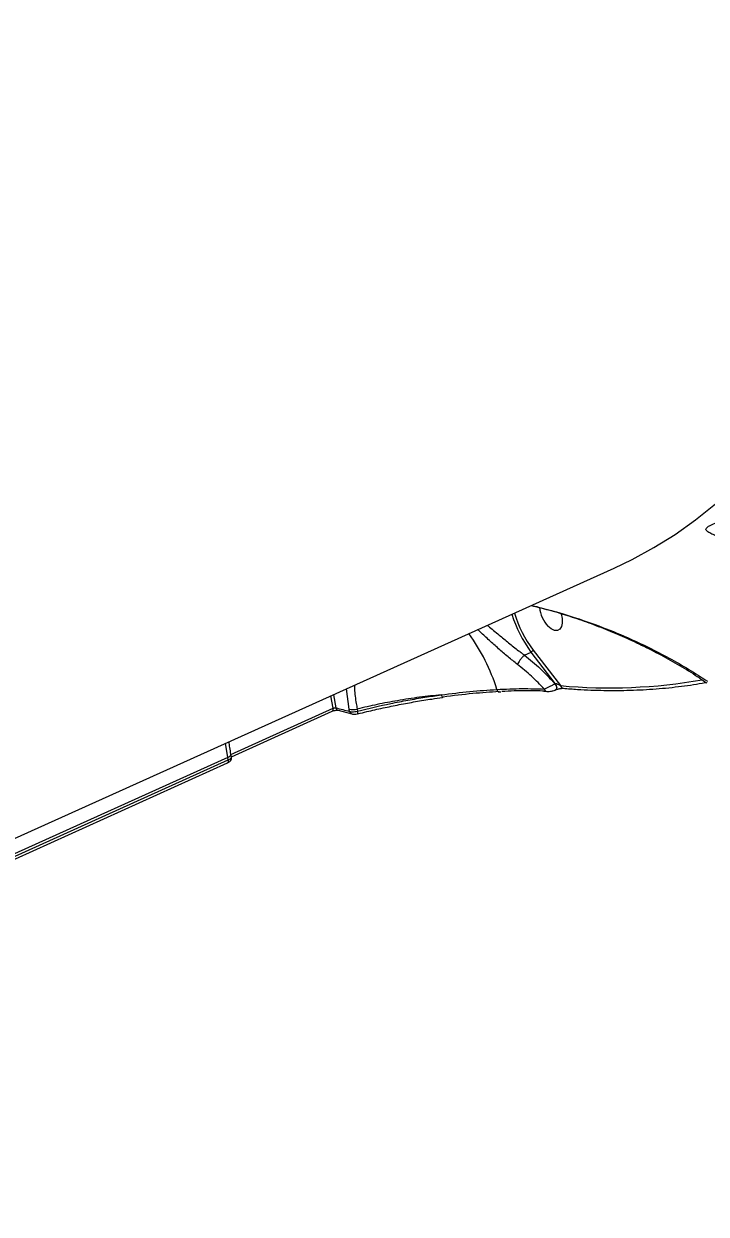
# Model space of a CAD drawing. Header units: millimetres. Extents: x -8422 to 28150, y -6982 to 5510.
# Drawn here: x 21714.2 to 21879.9, y 917.9 to 1206.7 of the extents above; entities that cross this region are included whole.
import ezdxf

# ---------------------------------------------------------------- set-up
doc = ezdxf.new("R2010")
doc.units = ezdxf.units.MM
for name, color, linetype in [('DIKOM_ОБЪЕКТ', 7, 'Continuous'), ('DIKOM_РАЗМЕР_ЗОНА', 7, 'Continuous'), ('DIKOM_РАЗМЕР_ОБЪЕКТА', 7, 'Continuous')]:
    doc.layers.add(name, color=color, linetype=linetype)
doc.styles.add('style1', font='arial.ttf', dxfattribs={"width": 0.8})
doc.dimstyles.new('1-50', dxfattribs={"dimtxt": 300, "dimasz": 200, "dimexe": 100, "dimexo": 0, "dimgap": 100, "dimtad": 1, "dimdec": 0, "dimtxsty": 'style1', "dimcen": 0, "dimclrd": 7, "dimclre": 7, "dimadec": 1, "dimazin": 2, "dimtfac": 1, "dimtdec": 0, "dimtmove": 1, "dimatfit": 3, "dimfxl": 0, "dimlwd": 25, "dimlwe": 18, "dimarcsym": 0})

# ---------------------------------------------------------------- blocks, each defined once
blk = doc.blocks.new('*D15')
at = {"layer": 'Defpoints', "color": 0, "transparency": 16777216}
for p in [(19380.28, 3651.45), (27070.13, 3651.45), (15204.41, -3115.19)]:
    blk.add_point(p, dxfattribs=at)
at = {"layer": 'DIKOM_РАЗМЕР_ОБЪЕКТА', "color": 7, "lineweight": 18, "transparency": 16777216}
for p, q in [((19380.28, 3651.45), (27170.13, 3651.45)), ((15204.41, -3115.19), (27170.13, -3115.19))]:
    blk.add_line(p, q, dxfattribs=at)
at = {"layer": 'DIKOM_РАЗМЕР_ОБЪЕКТА', "color": 7, "lineweight": 25, "transparency": 16777216}
blk.add_line((27070.13, -2915.19), (27070.13, 3451.45), dxfattribs=at)
at = {"layer": 'DIKOM_РАЗМЕР_ОБЪЕКТА', "color": 7, "transparency": 16777216}
for points in [[(27036.8, 3451.45), (27103.47, 3451.45), (27070.13, 3651.45)], [(27036.8, -2915.19), (27103.47, -2915.19), (27070.13, -3115.19)]]:
    blk.add_solid(points, dxfattribs=at)
at = {"layer": 'DIKOM_РАЗМЕР_ОБЪЕКТА', "color": 0, "transparency": 16777216, "insert": (26816.96, -135.25), "char_height": 300, "attachment_point": 5, "rotation": 90, "style": 'style1'}
blk.add_mtext('6750', dxfattribs=at)
blk = doc.blocks.new('*D16')
at = {"layer": 'Defpoints', "color": 0, "transparency": 16777216}
for p in [(12490, 1387.95), (23986.61, 1004.03), (12490, -5796.5)]:
    blk.add_point(p, dxfattribs=at)
at = {"layer": 'DIKOM_РАЗМЕР_ОБЪЕКТА', "color": 7, "lineweight": 18, "transparency": 16777216}
for p, q in [((12490, 1387.95), (12490, -5896.5)), ((23986.61, 1004.03), (23986.61, -5896.5))]:
    blk.add_line(p, q, dxfattribs=at)
at = {"layer": 'DIKOM_РАЗМЕР_ОБЪЕКТА', "color": 7, "lineweight": 25, "transparency": 16777216}
blk.add_line((23786.61, -5796.5), (12690, -5796.5), dxfattribs=at)
at = {"layer": 'DIKOM_РАЗМЕР_ОБЪЕКТА', "color": 7, "transparency": 16777216}
for points in [[(12690, -5763.17), (12690, -5829.83), (12490, -5796.5)], [(23786.61, -5763.17), (23786.61, -5829.83), (23986.61, -5796.5)]]:
    blk.add_solid(points, dxfattribs=at)
at = {"layer": 'DIKOM_РАЗМЕР_ОБЪЕКТА', "color": 0, "transparency": 16777216, "insert": (18238.3, -5543.33), "char_height": 300, "attachment_point": 5, "style": 'style1'}
blk.add_mtext('11500', dxfattribs=at)
blk = doc.blocks.new('*D14')
at = {"layer": 'Defpoints', "color": 0, "transparency": 16777216}
for p in [(20684.73, 5148.63), (28049.7, 5148.63), (14575.76, -5055.5)]:
    blk.add_point(p, dxfattribs=at)
at = {"layer": 'DIKOM_РАЗМЕР_ЗОНА', "color": 7, "lineweight": 18, "transparency": 16777216}
for p, q in [((20684.73, 5148.63), (28149.7, 5148.63)), ((14575.76, -5055.5), (28149.7, -5055.5))]:
    blk.add_line(p, q, dxfattribs=at)
at = {"layer": 'DIKOM_РАЗМЕР_ЗОНА', "color": 7, "lineweight": 25, "transparency": 16777216}
blk.add_line((28049.7, -4855.5), (28049.7, 4948.63), dxfattribs=at)
at = {"layer": 'DIKOM_РАЗМЕР_ЗОНА', "color": 7, "transparency": 16777216}
for points in [[(28016.36, 4948.63), (28083.03, 4948.63), (28049.7, 5148.63)], [(28016.36, -4855.5), (28083.03, -4855.5), (28049.7, -5055.5)]]:
    blk.add_solid(points, dxfattribs=at)
at = {"layer": 'DIKOM_РАЗМЕР_ЗОНА', "color": 0, "transparency": 16777216, "insert": (27796.52, -63.59), "char_height": 300, "attachment_point": 5, "rotation": 90, "style": 'style1'}
blk.add_mtext('10200', dxfattribs=at)
blk = doc.blocks.new('*D13')
at = {"layer": 'Defpoints', "color": 0, "transparency": 16777216}
for p in [(10490, 1785.06), (25983.09, 460.53), (10490, -6882.5)]:
    blk.add_point(p, dxfattribs=at)
at = {"layer": 'DIKOM_РАЗМЕР_ЗОНА', "color": 7, "lineweight": 18, "transparency": 16777216}
for p, q in [((10490, 1785.06), (10490, -6982.5)), ((25983.09, 460.53), (25983.09, -6982.5))]:
    blk.add_line(p, q, dxfattribs=at)
at = {"layer": 'DIKOM_РАЗМЕР_ЗОНА', "color": 7, "lineweight": 25, "transparency": 16777216}
blk.add_line((25783.09, -6882.5), (10690, -6882.5), dxfattribs=at)
at = {"layer": 'DIKOM_РАЗМЕР_ЗОНА', "color": 7, "transparency": 16777216}
for points in [[(10690, -6849.17), (10690, -6915.83), (10490, -6882.5)], [(25783.09, -6849.17), (25783.09, -6915.83), (25983.09, -6882.5)]]:
    blk.add_solid(points, dxfattribs=at)
at = {"layer": 'DIKOM_РАЗМЕР_ЗОНА', "color": 0, "transparency": 16777216, "insert": (18236.55, -6629.33), "char_height": 300, "attachment_point": 5, "style": 'style1'}
blk.add_mtext('15500', dxfattribs=at)

msp = doc.modelspace()

# ---------------------------------------------------------------- linework, layer by layer
at = {"layer": 'DIKOM_ОБЪЕКТ', "color": 7, "linetype": 'Continuous', "lineweight": 15}
for p, q in [((21617.19, 966.31), (21857.54, 1074.63)), ((21835.76, 1053.57), (21837.38, 1054.3)), ((21843.25, 1046.63), (21837.38, 1054.3)), ((21837.9, 1054.76), (21844.51, 1046.14)), ((21835.75, 1053.56), (21835.76, 1053.57)), ((21843.18, 1046.6), (21843.25, 1046.63)), ((21789.33, 1040.65), (21788.78, 1043.64)), ((21789.43, 1043.94), (21790.01, 1040.77)), ((21793.25, 1040.43), (21792.57, 1045.35)), ((21829.44, 1044.62), (21829.64, 1044.63)), ((21829.63, 1044.63), (21830.04, 1044.66)), ((21840.47, 1044.77), (21841.23, 1044.73)), ((21841.23, 1044.73), (21841.28, 1044.72)), ((21843.34, 1045.12), (21843.4, 1045.15)), ((21764.54, 1029.47), (21789.33, 1040.65)), ((21764.65, 1028.89), (21789.14, 1039.93)), ((21790.53, 1040.16), (21793.88, 1039.27)), ((21793.35, 1039.89), (21793.25, 1040.43)), ((21795.18, 1040.46), (21795.27, 1039.96)), ((21763.78, 1028.7), (21698.99, 999.5)), ((21763.89, 1028.1), (21763.78, 1028.7)), ((21764.66, 1028.84), (21764.54, 1029.46)), ((21698.91, 998.19), (21763.7, 1027.38)), ((21699.1, 998.9), (21763.89, 1028.1))]:
    msp.add_line(p, q, dxfattribs=at)
at = {"layer": 'DIKOM_ОБЪЕКТ', "color": 7, "linetype": 'Continuous', "lineweight": 15, "flags": 128}
for points in [[(21857.54, 1074.63), (21861.91, 1076.73), (21867.21, 1079.63), (21872.34, 1082.84), (21877.32, 1086.37), (21882.14, 1090.21), (21886.78, 1094.37), (21891.26, 1098.83), (21895.55, 1103.59), (21899.66, 1108.64), (21903.59, 1113.99), (21907.33, 1119.63), (21910.88, 1125.55), (21914.23, 1131.74), (21917.38, 1138.21), (21920.33, 1144.94), (21923.08, 1151.93), (21925.62, 1159.17), (21927.95, 1166.66), (21930.07, 1174.39), (21931.97, 1182.34), (21933.66, 1190.53), (21935.13, 1198.92), (21936.39, 1207.53)], [(21844.7, 1063.61), (21844.7, 1063.59), (21844.95, 1062.41), (21844.98, 1061.33), (21844.79, 1060.45), (21844.38, 1059.82), (21843.79, 1059.51), (21843.08, 1059.54), (21842.29, 1059.91), (21841.49, 1060.58)], [(21843.18, 1046.6), (21843.33, 1046.37), (21843.45, 1046.11), (21843.53, 1045.84), (21843.55, 1045.59), (21843.53, 1045.38), (21843.45, 1045.22), (21843.34, 1045.12), (21843.33, 1045.12)], [(21843.25, 1046.63), (21843.4, 1046.4), (21843.52, 1046.14), (21843.59, 1045.88), (21843.62, 1045.62), (21843.59, 1045.41), (21843.52, 1045.25), (21843.41, 1045.15)], [(21815.92, 1043.32), (21815.94, 1043.31), (21815.99, 1043.33), (21816.04, 1043.38)], [(21829.63, 1044.64), (21829.63, 1044.64), (21829.64, 1044.64)], [(21795.34, 1039.34), (21795.34, 1039.33), (21795.33, 1039.33)], [(21763.78, 1028.7), (21763.44, 1030.71), (21763.25, 1032.14)], [(21763.78, 1028.7), (21764.06, 1028.85), (21764.28, 1029), (21764.44, 1029.16), (21764.53, 1029.32), (21764.54, 1029.46)]]:
    msp.add_lwpolyline(points, dxfattribs=at)
at = {"layer": 'DIKOM_ОБЪЕКТ', "color": 7, "linetype": 'Continuous', "lineweight": 15}
for centre, radius, start, end in [((21862.24, 1072.75), 30.96, 197.4894, 216.5786), ((21861.97, 1072.63), 29.98, 197.2628, 216.5848), ((21847.31, 1066.01), 7.95, 186.6938, 223.0295), ((21783.99, 1031.03), 47.29, 17.4611, 35.8952), ((21856.39, 1177.33), 131.73, 264.8224, 279.8481), ((21845.32, 1046.32), 0.831, 192.3657, 262.0016), ((21816.42, 1043.98), 0.826, 184.794, 232.9841), ((21829.79, 1045.31), 0.696, 188.1927, 256.4137), ((21841.38, 1045.51), 0.799, 195.416, 258.7519), ((21788.74, 1040.42), 0.63, 309.1704, 20.862), ((21840.11, 1222.5), 188.5, 254.5871, 255.6359), ((21790.76, 1040.88), 0.755, 188.0621, 252.05), ((21794.15, 1044.25), 3.93, 256.6801, 285.1311), ((21794.1, 1040), 0.763, 188.5268, 253.1038), ((21793.56, 1039.44), 1.78, 356.51, 16.7918), ((21763.3, 1027.87), 0.631, 309.2283, 20.8042)]:
    msp.add_arc(centre, radius, start, end, dxfattribs=at)
for points, knots in [([(21903.92, 1068.28), (21903.37, 1068.67), (21902.06, 1069.61), (21899.97, 1071.18), (21897.4, 1073.09), (21894.62, 1075.12), (21891.42, 1077.34), (21888.13, 1079.43), (21884.9, 1081.22), (21882.55, 1082.34), (21880.98, 1083.07), (21880.12, 1083.56), (21879.75, 1084.01), (21880.02, 1084.51), (21880.96, 1085.09), (21882.59, 1085.75), (21884.68, 1086.41), (21887.88, 1087.21), (21892.19, 1087.89), (21896.35, 1088.09), (21898.76, 1087.96), (21899.38, 1087.93)], [0, 0, 0, 0, 0.031148, 0.075384, 0.120735, 0.182115, 0.245386, 0.33026, 0.41761, 0.506579, 0.55238, 0.598099, 0.638398, 0.667094, 0.696205, 0.728674, 0.766813, 0.805987, 0.887768, 0.971248, 1, 1, 1, 1]), ([(21837.44, 1065.58), (21838.85, 1065.23), (21841.83, 1064.49), (21846.29, 1063.16), (21850.9, 1061.61), (21855.52, 1059.85), (21860.16, 1057.88), (21864.84, 1055.69), (21869.51, 1053.29), (21874.01, 1050.73), (21877.55, 1048.55), (21879.46, 1047.2), (21880.05, 1046.79)], [0, 0, 0, 0, 0.085269, 0.181592, 0.279986, 0.382263, 0.488633, 0.599319, 0.715328, 0.833287, 0.948591, 1, 1, 1, 1]), ([(21837.46, 1065.59), (21838.04, 1065.46), (21840.33, 1064.96), (21845.9, 1063.4), (21853.19, 1060.98), (21860.36, 1058.04), (21866.02, 1055.41), (21870.98, 1052.84), (21875.74, 1050.11), (21878.71, 1048.17), (21880.19, 1047.2)], [0, 0, 0, 0, 0.034289, 0.136993, 0.345799, 0.503546, 0.62691, 0.750275, 0.875139, 1, 1, 1, 1]), ([(21826.8, 1060.78), (21826.88, 1060.72), (21827.76, 1059.99), (21829.48, 1058.55), (21831.94, 1056.53), (21833.82, 1055.03), (21835.1, 1054.06), (21835.56, 1053.7), (21835.75, 1053.57), (21835.75, 1053.56)], [0, 0, 0, 0, 0.029126, 0.336482, 0.590754, 0.851885, 0.939533, 0.999875, 1, 1, 1, 1]), ([(21834.07, 1051.3), (21833.31, 1051.9), (21831.77, 1053.14), (21829.48, 1055.12), (21827.24, 1057.13), (21825.54, 1058.69), (21824.65, 1059.51), (21824.43, 1059.71)], [0, 0, 0, 0, 0.222443, 0.450842, 0.683516, 0.921527, 1, 1, 1, 1]), ([(21837.9, 1054.76), (21837.9, 1054.75), (21837.89, 1054.73), (21837.85, 1054.67), (21837.78, 1054.58), (21837.65, 1054.47), (21837.51, 1054.37), (21837.42, 1054.32), (21837.38, 1054.3)], [0, 0, 0, 0, 0.045929, 0.141417, 0.356159, 0.570826, 0.785332, 1, 1, 1, 1]), ([(21835.75, 1053.56), (21835.6, 1053.41), (21835.32, 1053.11), (21834.87, 1052.56), (21834.48, 1052.02), (21834.23, 1051.61), (21834.11, 1051.38), (21834.07, 1051.31), (21834.07, 1051.3)], [0, 0, 0, 0, 0.235113, 0.447193, 0.659274, 0.871387, 0.976408, 1, 1, 1, 1]), ([(21840.61, 1045.3), (21839.6, 1046.35), (21837.58, 1048.47), (21835.24, 1050.35), (21834.07, 1051.3)], [0, 0, 0, 0, 0.497324, 1, 1, 1, 1]), ([(21835.76, 1053.57), (21837.09, 1052.49), (21839.76, 1050.31), (21842.04, 1047.84), (21843.18, 1046.6)], [0, 0, 0, 0, 0.496765, 1, 1, 1, 1]), ([(21794.49, 1046.22), (21794.5, 1045.92), (21794.52, 1044.52), (21794.81, 1042.55), (21795.1, 1040.9), (21795.18, 1040.46)], [0, 0, 0, 0, 0.162169, 0.776249, 1, 1, 1, 1]), ([(21840.61, 1045.3), (21840.76, 1045.38), (21841.06, 1045.53), (21841.7, 1045.86), (21842.38, 1046.2), (21842.89, 1046.45), (21843.13, 1046.57), (21843.18, 1046.6)], [0, 0, 0, 0, 0.242133, 0.484488, 0.71765, 0.931379, 1, 1, 1, 1]), ([(21843.25, 1046.63), (21843.27, 1046.64), (21843.31, 1046.65), (21843.43, 1046.66), (21843.62, 1046.62), (21843.9, 1046.52), (21844.22, 1046.35), (21844.41, 1046.21), (21844.51, 1046.14)], [0, 0, 0, 0, 0.043791, 0.09545, 0.215954, 0.418762, 0.724068, 1, 1, 1, 1]), ([(21843.41, 1045.15), (21843.45, 1045.17), (21843.55, 1045.21), (21843.77, 1045.29), (21844.06, 1045.37), (21844.42, 1045.44), (21844.81, 1045.49), (21845.1, 1045.5), (21845.17, 1045.49), (21845.19, 1045.49)], [0, 0, 0, 0, 0.079544, 0.177606, 0.303062, 0.463156, 0.670883, 0.926156, 1, 1, 1, 1]), ([(21845.2, 1045.49), (21846.35, 1045.4), (21849.68, 1045.14), (21855.11, 1044.94), (21861.48, 1044.98), (21867.76, 1045.31), (21873.82, 1045.94), (21877.84, 1046.54), (21879.8, 1046.9), (21879.87, 1046.91)], [0, 0, 0, 0, 0.09576, 0.277349, 0.458899, 0.640396, 0.821838, 0.993625, 1, 1, 1, 1]), ([(21815.6, 1043.91), (21813.85, 1043.72), (21810.34, 1043.36), (21805.12, 1042.55), (21800.04, 1041.6), (21796.8, 1040.84), (21795.18, 1040.46)], [0, 0, 0, 0, 0.259847, 0.522843, 0.760229, 1, 1, 1, 1]), ([(21795.27, 1039.96), (21797.96, 1040.61), (21802.02, 1041.59), (21807.51, 1042.63), (21811.61, 1043.34), (21814.28, 1043.72), (21815.6, 1043.91)], [0, 0, 0, 0, 0.395171, 0.598663, 0.802167, 1, 1, 1, 1]), ([(21795.36, 1039.28), (21796.08, 1039.47), (21798.1, 1039.98), (21801.46, 1040.73), (21805.41, 1041.55), (21809.36, 1042.27), (21812.88, 1042.85), (21815.05, 1043.15), (21815.93, 1043.27)], [0, 0, 0, 0, 0.106493, 0.295714, 0.486128, 0.677264, 0.868531, 1, 1, 1, 1]), ([(21815.6, 1043.91), (21817.94, 1044.2), (21822.67, 1044.79), (21826.94, 1045.07), (21829.1, 1045.21)], [0, 0, 0, 0, 0.494164, 1, 1, 1, 1]), ([(21829.61, 1044.69), (21827.53, 1044.55), (21823.24, 1044.27), (21818.49, 1043.68), (21816.04, 1043.38)], [0, 0, 0, 0, 0.48531, 1, 1, 1, 1]), ([(21829.1, 1045.21), (21831.2, 1045.31), (21835.45, 1045.49), (21838.88, 1045.37), (21840.61, 1045.3)], [0, 0, 0, 0, 0.49374, 1, 1, 1, 1]), ([(21840.73, 1044.81), (21839.28, 1044.86), (21836.17, 1044.97), (21832.31, 1044.81), (21830.26, 1044.72)], [0, 0, 0, 0, 0.467182, 1, 1, 1, 1]), ([(21841.28, 1044.73), (21841.34, 1044.73), (21841.6, 1044.71), (21842.04, 1044.75), (21842.47, 1044.85), (21842.63, 1044.89)], [0, 0, 0, 0, 0.146092, 0.660496, 1, 1, 1, 1]), ([(21842.63, 1044.89), (21842.66, 1044.89), (21842.86, 1044.93), (21843.12, 1045.01), (21843.29, 1045.11), (21843.33, 1045.12)], [0, 0, 0, 0, 0.108458, 0.831939, 1, 1, 1, 1]), ([(21789.15, 1039.93), (21789.16, 1039.94), (21789.21, 1039.97), (21789.4, 1040.04), (21789.69, 1040.11), (21790.01, 1040.17), (21790.27, 1040.18), (21790.44, 1040.18), (21790.52, 1040.16), (21790.52, 1040.16), (21790.52, 1040.16)], [0, 0, 0, 0, 0.028365, 0.176453, 0.348894, 0.536451, 0.701865, 0.838712, 0.948736, 1, 1, 1, 1]), ([(21789.33, 1040.65), (21789.38, 1040.67), (21789.47, 1040.7), (21789.64, 1040.75), (21789.8, 1040.77), (21789.93, 1040.78), (21789.99, 1040.77), (21790.01, 1040.77)], [0, 0, 0, 0, 0.214112, 0.428136, 0.642763, 0.857913, 1, 1, 1, 1]), ([(21793.35, 1039.89), (21793.39, 1039.88), (21793.56, 1039.83), (21793.97, 1039.79), (21794.61, 1039.82), (21795.05, 1039.91), (21795.27, 1039.96)], [0, 0, 0, 0, 0.081952, 0.388073, 0.693976, 1, 1, 1, 1]), ([(21793.88, 1039.28), (21793.98, 1039.25), (21794.28, 1039.18), (21794.84, 1039.21), (21795.29, 1039.32), (21795.52, 1039.38)], [0, 0, 0, 0, 0.191682, 0.608191, 1, 1, 1, 1]), ([(21764.54, 1029.46), (21764.44, 1030.03), (21764.25, 1031.06), (21764.13, 1032.06), (21764.08, 1032.51)], [0, 0, 0, 0, 0.548706, 1, 1, 1, 1]), ([(21763.69, 1027.39), (21763.88, 1027.49), (21764.23, 1027.66), (21764.56, 1028.08), (21764.7, 1028.5), (21764.66, 1028.74), (21764.64, 1028.84)], [0, 0, 0, 0, 0.342212, 0.630481, 0.845612, 1, 1, 1, 1]), ([(21763.89, 1028.1), (21764, 1028.15), (21764.28, 1028.29), (21764.56, 1028.52), (21764.69, 1028.73), (21764.65, 1028.82), (21764.64, 1028.84)], [0, 0, 0, 0, 0.225167, 0.568732, 0.912451, 1, 1, 1, 1])]:
    msp.add_open_spline(points, degree=3, knots=knots, dxfattribs=at)

# ---------------------------------------------------------------- dimensions: what is measured, and where the dimension line sits
at = {"layer": 'DIKOM_РАЗМЕР_ЗОНА'}
dim = msp.add_linear_dim(base=(28049.7, 5148.63), p1=(14575.76, -5055.5), p2=(20684.73, 5148.63), angle=270, text='10200', dimstyle='1-50', override={"dimscale": 1, "dimtix": 0, "dimtofl": 1, "dimtmove": 1, "dimatfit": 3}, dxfattribs=at)
dim.commit()
dim.dimension.update_dxf_attribs({"geometry": '*D14', "text_midpoint": (28049.7, -63.59), "dimtype": 160})
dim = msp.add_linear_dim(base=(10490, -6882.5), p1=(25983.09, 460.53), p2=(10490, 1785.06), angle=180, text='15500', dimstyle='1-50', dxfattribs=at)
dim.commit()
dim.dimension.update_dxf_attribs({"geometry": '*D13', "text_midpoint": (18236.55, -6882.5), "dimtype": 160})
at = {"layer": 'DIKOM_РАЗМЕР_ОБЪЕКТА'}
dim = msp.add_linear_dim(base=(27070.13, 3651.45), p1=(15204.41, -3115.19), p2=(19380.28, 3651.45), angle=270, text='6750', dimstyle='1-50', override={"dimscale": 1, "dimtix": 0, "dimtofl": 1, "dimtmove": 1, "dimatfit": 3}, dxfattribs=at)
dim.commit()
dim.dimension.update_dxf_attribs({"geometry": '*D15', "text_midpoint": (27070.13, -135.25), "dimtype": 160})
dim = msp.add_linear_dim(base=(12490, -5796.5), p1=(23986.61, 1004.03), p2=(12490, 1387.95), angle=180, text='11500', dimstyle='1-50', dxfattribs=at)
dim.commit()
dim.dimension.update_dxf_attribs({"geometry": '*D16', "text_midpoint": (18238.3, -5796.5), "dimtype": 160})

doc.saveas('drawing.dxf')
